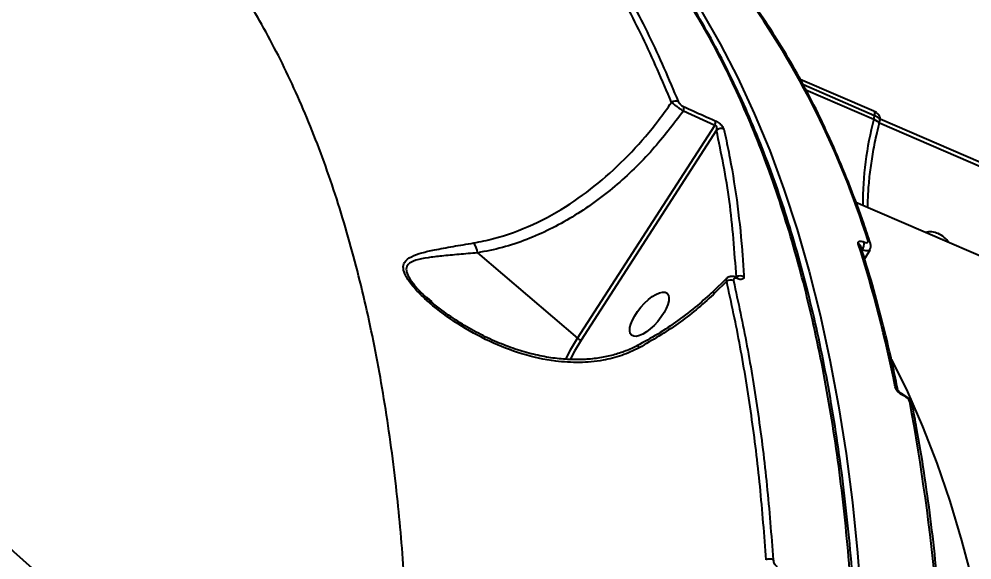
# Model space of a CAD drawing. Header units: millimetres. Extents: x -4153 to 4002, y -5023 to 3197.
# Drawn here: x -670.5 to -508.7, y -1402 to -1310 of the extents above; entities that cross this region are included whole.
import ezdxf

# ---------------------------------------------------------------- set-up
doc = ezdxf.new("R2010")
doc.units = ezdxf.units.MM
for name, color, linetype in [('DIKOM_ОБЪЕКТ', 7, 'Continuous'), ('DIKOM_РАЗМЕР_ЗОНА', 7, 'Continuous'), ('DIKOM_РАЗМЕР_ОБЪЕКТА', 7, 'Continuous')]:
    doc.layers.add(name, color=color, linetype=linetype)
doc.styles.add('style1', font='arialbd.ttf', dxfattribs={"width": 0.8})
doc.dimstyles.new('1-50', dxfattribs={"dimtxt": 300, "dimasz": 200, "dimexe": 100, "dimexo": 0, "dimgap": 100, "dimtad": 1, "dimtxsty": 'style1', "dimcen": 200, "dimclrd": 7, "dimclre": 7, "dimclrt": 7, "dimadec": 1, "dimazin": 2, "dimtfac": 1, "dimtmove": 0, "dimatfit": 2, "dimfxl": 0, "dimlwd": 25, "dimlwe": 18, "dimarcsym": 0})

# ---------------------------------------------------------------- blocks, each defined once
blk = doc.blocks.new('*D9')
at = {"layer": 'Defpoints', "color": 0, "transparency": 16777216}
for p in [(2370.19, 1747.32), (-2106.31, -2974.61), (1195.51, -2974.61)]:
    blk.add_point(p, dxfattribs=at)
at = {"layer": 'DIKOM_РАЗМЕР_ОБЪЕКТА', "color": 7, "lineweight": 18, "transparency": 16777216}
for p, q in [((2370.19, 1747.32), (-2206.31, 1747.32)), ((1195.51, -2974.61), (-2206.31, -2974.61))]:
    blk.add_line(p, q, dxfattribs=at)
at = {"layer": 'DIKOM_РАЗМЕР_ОБЪЕКТА', "color": 7, "lineweight": 25, "transparency": 16777216}
blk.add_line((-2106.31, 1547.32), (-2106.31, -2774.61), dxfattribs=at)
at = {"layer": 'DIKOM_РАЗМЕР_ОБЪЕКТА', "color": 7, "transparency": 16777216}
for points in [[(-2139.64, 1547.32), (-2072.98, 1547.32), (-2106.31, 1747.32)], [(-2139.64, -2774.61), (-2072.98, -2774.61), (-2106.31, -2974.61)]]:
    blk.add_solid(points, dxfattribs=at)
at = {"layer": 'DIKOM_РАЗМЕР_ОБЪЕКТА', "color": 7, "transparency": 16777216, "insert": (-2359.48, -612.26), "char_height": 300, "attachment_point": 5, "rotation": 90, "style": 'style1'}
blk.add_mtext('{\\fArial|b0|i0|c204|p34;4700}', dxfattribs=at)
blk = doc.blocks.new('*D10')
at = {"layer": 'Defpoints', "color": 0, "transparency": 16777216}
for p in [(4001.69, -909.96), (-3216.31, -1859.46), (4001.69, -4923)]:
    blk.add_point(p, dxfattribs=at)
at = {"layer": 'DIKOM_РАЗМЕР_ЗОНА', "color": 7, "lineweight": 18, "transparency": 16777216}
for p, q in [((4001.69, -909.96), (4001.69, -5023)), ((-3216.31, -1859.46), (-3216.31, -5023))]:
    blk.add_line(p, q, dxfattribs=at)
at = {"layer": 'DIKOM_РАЗМЕР_ЗОНА', "color": 7, "lineweight": 25, "transparency": 16777216}
blk.add_line((-3016.31, -4923), (3801.69, -4923), dxfattribs=at)
at = {"layer": 'DIKOM_РАЗМЕР_ЗОНА', "color": 7, "transparency": 16777216}
for points in [[(-3016.31, -4889.67), (-3016.31, -4956.33), (-3216.31, -4923)], [(3801.69, -4889.67), (3801.69, -4956.33), (4001.69, -4923)]]:
    blk.add_solid(points, dxfattribs=at)
at = {"layer": 'DIKOM_РАЗМЕР_ЗОНА', "color": 7, "transparency": 16777216, "insert": (392.69, -4669.83), "char_height": 300, "attachment_point": 5, "style": 'style1'}
blk.add_mtext('{\\fArial|b0|i0|c204|p34;7200}', dxfattribs=at)
blk = doc.blocks.new('*D11')
at = {"layer": 'Defpoints', "color": 0, "transparency": 16777216}
for p in [(2631.36, 3197.31), (-3702.81, -4429.79), (2071.05, -4429.79)]:
    blk.add_point(p, dxfattribs=at)
at = {"layer": 'DIKOM_РАЗМЕР_ЗОНА', "color": 7, "lineweight": 18, "transparency": 16777216}
for p, q in [((2631.36, 3197.31), (-3802.81, 3197.31)), ((2071.05, -4429.79), (-3802.81, -4429.79))]:
    blk.add_line(p, q, dxfattribs=at)
at = {"layer": 'DIKOM_РАЗМЕР_ЗОНА', "color": 7, "lineweight": 25, "transparency": 16777216}
blk.add_line((-3702.81, 2997.31), (-3702.81, -4229.79), dxfattribs=at)
at = {"layer": 'DIKOM_РАЗМЕР_ЗОНА', "color": 7, "transparency": 16777216}
for points in [[(-3736.14, 2997.31), (-3669.48, 2997.31), (-3702.81, 3197.31)], [(-3736.14, -4229.79), (-3669.48, -4229.79), (-3702.81, -4429.79)]]:
    blk.add_solid(points, dxfattribs=at)
at = {"layer": 'DIKOM_РАЗМЕР_ЗОНА', "color": 7, "transparency": 16777216, "insert": (-3955.98, -616.24), "char_height": 300, "attachment_point": 5, "rotation": 90, "style": 'style1'}
blk.add_mtext('{\\fArial|b0|i0|c204|p34;7600}', dxfattribs=at)
blk = doc.blocks.new('*D12')
at = {"layer": 'Defpoints', "color": 0, "transparency": 16777216}
for p in [(-1688.31, 690.56), (2486.69, 690.56), (-1688.31, -3442.2)]:
    blk.add_point(p, dxfattribs=at)
at = {"layer": 'DIKOM_РАЗМЕР_ОБЪЕКТА', "color": 7, "lineweight": 18, "transparency": 16777216}
for p, q in [((-1688.31, 690.56), (-1688.31, -3542.2)), ((2486.69, 690.56), (2486.69, -3542.2))]:
    blk.add_line(p, q, dxfattribs=at)
at = {"layer": 'DIKOM_РАЗМЕР_ОБЪЕКТА', "color": 7, "lineweight": 25, "transparency": 16777216}
blk.add_line((2286.69, -3442.2), (-1488.31, -3442.2), dxfattribs=at)
at = {"layer": 'DIKOM_РАЗМЕР_ОБЪЕКТА', "color": 7, "transparency": 16777216}
for points in [[(-1488.31, -3408.87), (-1488.31, -3475.54), (-1688.31, -3442.2)], [(2286.69, -3408.87), (2286.69, -3475.54), (2486.69, -3442.2)]]:
    blk.add_solid(points, dxfattribs=at)
at = {"layer": 'DIKOM_РАЗМЕР_ОБЪЕКТА', "color": 7, "transparency": 16777216, "insert": (399.19, -3189.03), "char_height": 300, "attachment_point": 5, "style": 'style1'}
blk.add_mtext('{\\fArial|b0|i0|c204|p34;4175}', dxfattribs=at)

msp = doc.modelspace()

# ---------------------------------------------------------------- linework, layer by layer
at = {"layer": 'DIKOM_ОБЪЕКТ', "color": 7, "linetype": 'Continuous'}
for p, q in [((-525.37, -1325.726), (-537.864, -1320.315)), ((-525.249, -1326.474), (-537.344, -1321.236)), ((-536.903, -1322.097), (-525.398, -1327.08)), ((-552.356, -1328.119), (-557.723, -1325.698)), ((-525.398, -1327.08), (-525.249, -1326.474)), ((-524.491, -1327.897), (-524.338, -1327.271)), ((-498.05, -1339.144), (-524.446, -1327.712)), ((-498.17, -1338.397), (-524.329, -1327.068)), ((-575.68, -1364.296), (-552.356, -1328.119)), ((-552.087, -1328.934), (-575.084, -1364.602)), ((-259.532, -1457.644), (-528.424, -1341.192)), ((-527.057, -1347.923), (-527.012, -1347.943)), ((-592.679, -1349.776), (-575.68, -1364.296)), ((-527.379, -1349.273), (-527.424, -1349.254)), ((-526.945, -1350.853), (-525.994, -1349.259)), ((-550.454, -1354.165), (-552.694, -1356.422)), ((-550.365, -1354.608), (-552.42, -1356.655)), ((-601.279, -1357.382), (-600.441, -1358.104)), ((-520.387, -1373.883), (-520.452, -1373.854)), ((-520.234, -1374.118), (-520.3, -1374.089))]:
    msp.add_line(p, q, dxfattribs=at)
at = {"layer": 'DIKOM_ОБЪЕКТ', "color": 7, "linetype": 'Continuous', "flags": 128}
for points in [[(-554.604, -1308.809), (-551.449, -1314.277), (-548.473, -1320.033), (-545.678, -1326.071), (-543.067, -1332.387), (-540.641, -1338.975), (-538.404, -1345.83), (-536.357, -1352.945), (-534.501, -1360.315), (-532.838, -1367.934), (-531.37, -1375.795), (-530.098, -1383.892), (-529.022, -1392.218), (-528.144, -1400.765), (-527.465, -1409.527)], [(-525.249, -1326.474), (-525.216, -1326.302), (-525.203, -1326.143), (-525.21, -1326.002), (-525.238, -1325.885), (-525.284, -1325.795), (-525.349, -1325.737), (-525.37, -1325.726)], [(-525.398, -1327.08), (-525.096, -1327.225), (-524.845, -1327.379), (-524.655, -1327.534), (-524.534, -1327.685), (-524.486, -1327.825), (-524.491, -1327.896)], [(-577.687, -1367.897), (-576.855, -1366.263), (-575.68, -1364.296)], [(-575.084, -1364.602), (-576.223, -1366.51), (-576.938, -1367.9)], [(-565.214, -1365.915), (-565.387, -1365.712), (-565.523, -1365.599), (-565.612, -1365.582), (-565.614, -1365.583)], [(-522.389, -1367.894), (-519.686, -1373.403), (-517.105, -1379.313), (-514.709, -1385.498), (-512.502, -1391.954), (-510.484, -1398.673), (-508.659, -1405.651)]]:
    msp.add_lwpolyline(points, dxfattribs=at)
at = {"layer": 'DIKOM_ОБЪЕКТ', "color": 7, "linetype": 'Continuous'}
for centre, radius, start, end in [((-668.082, -1392.037), 148.478, 17.35902, 35.6442), ((-559.035, -1325.09), 1.125, 66.74499, 127.83099), ((-558.782, -1325.234), 1.156, 336.34176, 15.89647), ((-553.431, -1327.669), 1.166, 337.29051, 16.77418), ((-468.259, -1341.82), 59.01, 165.53429, 179.8764), ((-551.344, -1329.761), 1.112, 63.95229, 131.97867), ((-515.864, -1349.61), 3.402, 65.6914, 103.12897), ((-516.33, -1350.651), 4.542, 35.09334, 65.73563), ((-595.874, -1350.019), 3.205, 4.35871, 36.87456), ((-746.826, -1417.735), 229.577, 11.35077, 17.62135), ((-528.289, -1348.909), 0.724, 18.91947, 68.30329), ((-528.78, -1348.164), 1.739, 321.18633, 7.93711), ((-528.736, -1348.183), 1.741, 321.21658, 7.92594), ((-526.637, -1348.413), 0.728, 19.08617, 68.18179), ((-548.007, -1354.841), 1.154, 61.44723, 127.9168), ((-548.825, -1354.244), 0.336, 12.40553, 64.61059), ((-549.689, -1355.62), 1.217, 66.82533, 123.72571), ((-553.365, -1357.456), 1.238, 40.30487, 58.08216), ((-364.406, -1059.094), 459.181, 221.0724, 238.2067), ((-574.826, -1363.368), 1.261, 227.38893, 258.22337), ((-521.982, -1373.199), 0.692, 12.83338, 69.42101), ((-520.593, -1374.113), 0.294, 4.65356, 61.64708), ((-520.529, -1374.143), 0.297, 4.78857, 60.48645), ((-860.702, -1439.046), 347.34, 359.6769, 10.60482), ((-519.539, -1375.773), 0.694, 13.42252, 69.3915), ((-543.014, -1403.184), 1.37, 66.75611, 117.46108)]:
    msp.add_arc(centre, radius, start, end, dxfattribs=at)
msp.add_ellipse((-563.492, -1360.21), major_axis=(3.012, 3.564), ratio=0.4016192, dxfattribs=at)
for points, knots in [([(-604.592, -1447.799), (-604.449, -1442.603), (-604.163, -1432.21), (-604.419, -1417.163), (-605.183, -1402.555), (-606.551, -1387.97), (-608.58, -1373.558), (-611.33, -1359.45), (-614.761, -1346.035), (-618.888, -1333.394), (-623.713, -1321.599), (-629.071, -1311.026), (-634.909, -1301.664), (-641.151, -1293.437), (-648.007, -1286.216), (-653.538, -1281.261), (-656.959, -1279.069), (-657.71, -1278.589)], [0, 0, 0, 0, 0.0645614, 0.1291231, 0.194327, 0.2595305, 0.3316125, 0.4037493, 0.4758299, 0.5500355, 0.6243025, 0.6985068, 0.7683203, 0.8381868, 0.9079996, 0.9798273, 1, 1, 1, 1]), ([(-559.725, -1324.201), (-561.314, -1320.454), (-564.493, -1312.962), (-570.038, -1302.853), (-576.101, -1293.528), (-580.642, -1288.138), (-582.912, -1285.444)], [0, 0, 0, 0, 0.2486155, 0.4972305, 0.7486151, 1, 1, 1, 1]), ([(-581.819, -1285.252), (-579.569, -1287.919), (-575.07, -1293.253), (-569.009, -1302.539), (-563.423, -1312.68), (-560.201, -1320.264), (-558.59, -1324.056)], [0, 0, 0, 0, 0.2486171, 0.4972332, 0.7486171, 1, 1, 1, 1]), ([(-534.696, -1516.545), (-534.122, -1512.558), (-532.566, -1501.735), (-530.63, -1484.44), (-529.086, -1464.848), (-528.292, -1445.826), (-528.236, -1427.457), (-528.923, -1409.828), (-530.358, -1393.002), (-532.554, -1377.022), (-535.491, -1361.898), (-539.153, -1347.671), (-543.523, -1334.402), (-548.583, -1322.161), (-554.316, -1310.981), (-560.753, -1300.953), (-567.108, -1292.733), (-571.582, -1288.37), (-573.454, -1286.545)], [0, 0, 0, 0, 0.038024, 0.1032148, 0.1686111, 0.2341116, 0.2996123, 0.3650083, 0.4301991, 0.4953896, 0.5607855, 0.6262861, 0.6917869, 0.757183, 0.8223737, 0.8875635, 0.9529588, 1, 1, 1, 1]), ([(-534.275, -1517.033), (-534.061, -1515.626), (-533.329, -1510.826), (-532.264, -1502.74), (-531.077, -1492.797), (-530.079, -1483.011), (-529.26, -1473.393), (-528.622, -1463.945), (-528.163, -1454.663), (-527.884, -1445.543), (-527.784, -1436.582), (-527.863, -1427.777), (-528.12, -1419.126), (-528.557, -1410.627), (-529.175, -1402.278), (-529.971, -1394.085), (-530.945, -1386.075), (-532.093, -1378.281), (-533.413, -1370.726), (-534.904, -1363.413), (-536.565, -1356.338), (-538.397, -1349.499), (-540.399, -1342.893), (-542.573, -1336.518), (-544.919, -1330.372), (-547.439, -1324.456), (-550.132, -1318.765), (-553, -1313.305), (-556.034, -1308.085), (-559.224, -1303.131), (-562.557, -1298.459), (-566.034, -1294.082), (-569.541, -1290.078), (-571.964, -1287.674), (-573.123, -1286.523)], [0, 0, 0, 0, 0.0133418, 0.0455422, 0.077753, 0.1098193, 0.1417378, 0.1735455, 0.2052789, 0.2369732, 0.2686656, 0.3003848, 0.3321624, 0.3640336, 0.3960347, 0.4282023, 0.4604399, 0.4925789, 0.5245589, 0.556416, 0.5881862, 0.6199059, 0.6516098, 0.6833308, 0.7150951, 0.7469371, 0.7788922, 0.8109945, 0.8432161, 0.8753888, 0.9073699, 0.9392018, 0.9709193, 1, 1, 1, 1]), ([(-525.951, -1348.172), (-526.329, -1347.04), (-527.428, -1343.757), (-529.376, -1338.505), (-531.848, -1332.499), (-534.488, -1326.743), (-537.292, -1321.238), (-540.257, -1315.989), (-543.328, -1311.091), (-545.644, -1307.74), (-546.905, -1306.03), (-547.102, -1305.763)], [0, 0, 0, 0, 0.0688349, 0.1996428, 0.3304435, 0.4612279, 0.5919891, 0.7227199, 0.8534122, 0.9771209, 1, 1, 1, 1]), ([(-593.311, -1348.096), (-592.178, -1347.872), (-588.75, -1347.195), (-583.195, -1345.111), (-577.034, -1341.682), (-571.435, -1337.469), (-566.413, -1332.684), (-562.549, -1328.175), (-560.449, -1325.22), (-559.725, -1324.201)], [0, 0, 0, 0, 0.0856262, 0.2590544, 0.4326159, 0.5933, 0.7545407, 0.9153481, 1, 1, 1, 1]), ([(-557.723, -1325.698), (-557.887, -1325.585), (-558.216, -1325.36), (-558.74, -1324.977), (-559.216, -1324.616), (-559.54, -1324.358), (-559.68, -1324.239), (-559.725, -1324.201)], [0, 0, 0, 0, 0.2221535, 0.4443701, 0.6650894, 0.8922177, 1, 1, 1, 1]), ([(-558.59, -1324.056), (-558.586, -1324.065), (-558.558, -1324.132), (-558.482, -1324.264), (-558.322, -1324.454), (-558.126, -1324.635), (-557.898, -1324.801), (-557.746, -1324.879), (-557.671, -1324.917)], [0, 0, 0, 0, 0.0354912, 0.2573928, 0.4482399, 0.6282366, 0.814412, 1, 1, 1, 1]), ([(-557.723, -1325.698), (-559.419, -1327.928), (-562.958, -1332.585), (-568.201, -1337.615), (-572.864, -1341.279), (-576.548, -1343.727), (-580.357, -1345.831), (-584.316, -1347.575), (-588.426, -1348.962), (-591.261, -1349.504), (-592.679, -1349.776)], [0, 0, 0, 0, 0.1847831, 0.385692, 0.4882358, 0.5907676, 0.6915524, 0.7923238, 0.8961736, 1, 1, 1, 1]), ([(-557.671, -1324.917), (-557.137, -1325.163), (-555.358, -1325.984), (-553.569, -1326.777), (-552.315, -1327.333)], [0, 0, 0, 0, 0.29963052, 1, 1, 1, 1]), ([(-524.339, -1327.274), (-524.339, -1327.273), (-524.279, -1327.143), (-524.302, -1326.864), (-524.403, -1326.518), (-524.596, -1326.234), (-524.885, -1325.977), (-525.15, -1325.817), (-525.348, -1325.738), (-525.373, -1325.728)], [0, 0, 0, 0, 0.00160429, 0.20094552, 0.36224091, 0.51898694, 0.69886546, 0.96240606, 1, 1, 1, 1]), ([(-552.315, -1327.333), (-552.2, -1327.389), (-551.97, -1327.501), (-551.623, -1327.745), (-551.319, -1328.015), (-551.071, -1328.304), (-550.916, -1328.56), (-550.873, -1328.703), (-550.856, -1328.762)], [0, 0, 0, 0, 0.1643367, 0.3291675, 0.4897356, 0.6616185, 0.8613599, 1, 1, 1, 1]), ([(-526.397, -1342.07), (-526.398, -1341.981), (-526.407, -1341.007), (-526.312, -1339.031), (-526.039, -1336.093), (-525.584, -1333.016), (-525.054, -1330.268), (-524.644, -1328.542), (-524.491, -1327.897)], [0, 0, 0, 0, 0.0214372, 0.2333905, 0.4458996, 0.6589861, 0.8725595, 1, 1, 1, 1]), ([(-524.357, -1327.265), (-524.347, -1327.251), (-524.295, -1327.177), (-524.421, -1326.988), (-524.724, -1326.725), (-525.074, -1326.558), (-525.249, -1326.474)], [0, 0, 0, 0, 0.0719811, 0.3813647, 0.6907192, 1, 1, 1, 1]), ([(-552.087, -1328.934), (-552.071, -1328.88), (-552.031, -1328.754), (-552.007, -1328.561), (-552.023, -1328.391), (-552.064, -1328.284), (-552.104, -1328.22), (-552.153, -1328.172), (-552.216, -1328.136), (-552.286, -1328.118), (-552.332, -1328.119), (-552.356, -1328.119)], [0, 0, 0, 0, 0.1851849, 0.4304853, 0.610106, 0.693411, 0.7463799, 0.808374, 0.8666934, 0.9297961, 1, 1, 1, 1]), ([(-548.716, -1353.931), (-549.028, -1349.558), (-549.655, -1340.798), (-551.276, -1332.893), (-552.087, -1328.934)], [0, 0, 0, 0, 0.4991759, 1, 1, 1, 1]), ([(-550.856, -1328.762), (-550.782, -1329.084), (-550.413, -1330.695), (-549.537, -1334.96), (-548.46, -1341.765), (-547.765, -1348.571), (-547.523, -1352.669), (-547.455, -1353.828)], [0, 0, 0, 0, 0.0413723, 0.206871, 0.5381508, 0.8694317, 1, 1, 1, 1]), ([(-535.11, -1517.707), (-537.063, -1516.847), (-542.73, -1514.352), (-552.016, -1510.001), (-562.919, -1504.56), (-573.683, -1498.832), (-584.302, -1492.825), (-594.771, -1486.539), (-605.085, -1479.98), (-615.238, -1473.151), (-625.223, -1466.055), (-635.036, -1458.697), (-644.672, -1451.08), (-654.125, -1443.209), (-663.39, -1435.087), (-672.461, -1426.72), (-681.335, -1418.111), (-690.006, -1409.266), (-698.469, -1400.189), (-706.72, -1390.885), (-714.755, -1381.36), (-722.568, -1371.618), (-730.157, -1361.665), (-737.513, -1351.504), (-743.494, -1342.826), (-746.989, -1337.511), (-748.177, -1335.704)], [0, 0, 0, 0, 0.0228174, 0.0662202, 0.1096236, 0.1530271, 0.1964308, 0.2398337, 0.2832367, 0.3266401, 0.3700427, 0.4134453, 0.4568475, 0.5002494, 0.5436513, 0.5870527, 0.6304542, 0.6738553, 0.7172557, 0.7606562, 0.8040563, 0.8474558, 0.890855, 0.9342543, 0.9776531, 1, 1, 1, 1]), ([(-565.214, -1365.915), (-566.19, -1366.376), (-568.144, -1367.298), (-571.587, -1368.153), (-575.369, -1368.502), (-580.037, -1368.219), (-585.203, -1367.061), (-590.764, -1364.879), (-596.054, -1361.962), (-599.888, -1359.129), (-602.37, -1356.856), (-603.803, -1355.308), (-604.895, -1353.762), (-605.367, -1352.37), (-605.094, -1351.202), (-603.948, -1350.367), (-602.15, -1349.741), (-599.764, -1349.215), (-596.856, -1348.683), (-594.493, -1348.292), (-593.311, -1348.096)], [0, 0, 0, 0, 0.0478405, 0.0957342, 0.1551288, 0.214622, 0.3020675, 0.3896668, 0.4817502, 0.5736913, 0.6070737, 0.6403865, 0.6772307, 0.7075571, 0.7379245, 0.7828328, 0.8291231, 0.87554, 0.9377634, 1, 1, 1, 1]), ([(-528.021, -1348.236), (-528.038, -1348.146), (-528.072, -1347.967), (-527.94, -1347.805), (-527.689, -1347.749), (-527.373, -1347.799), (-527.147, -1347.888), (-527.057, -1347.923)], [0, 0, 0, 0, 0.2150692, 0.4299751, 0.6446688, 0.8591918, 1, 1, 1, 1]), ([(-521.309, -1373.037), (-521.575, -1371.757), (-522.346, -1368.045), (-523.758, -1362.071), (-525.578, -1355.21), (-526.932, -1350.841), (-527.603, -1348.674)], [0, 0, 0, 0, 0.1498862, 0.4347971, 0.7197181, 1, 1, 1, 1]), ([(-527.012, -1347.943), (-526.951, -1347.967), (-526.799, -1348.027), (-526.587, -1348.06), (-526.419, -1348.022), (-526.332, -1347.915), (-526.355, -1347.796), (-526.367, -1347.737)], [0, 0, 0, 0, 0.14226806, 0.35711079, 0.57156953, 0.78574409, 1, 1, 1, 1]), ([(-526.072, -1349.236), (-526.062, -1349.225), (-525.952, -1349.104), (-525.884, -1348.798), (-525.869, -1348.443), (-525.936, -1348.252), (-525.962, -1348.178)], [0, 0, 0, 0, 0.0397059, 0.4369178, 0.7821404, 1, 1, 1, 1]), ([(-592.679, -1349.776), (-593.732, -1349.869), (-595.849, -1350.056), (-598.647, -1350.3), (-601.126, -1350.577), (-603.136, -1350.954), (-604.436, -1351.557), (-604.852, -1352.48), (-604.567, -1353.64), (-603.476, -1355.225), (-602.28, -1356.532), (-601.419, -1357.263), (-601.279, -1357.382)], [0, 0, 0, 0, 0.14223103, 0.28579751, 0.41019594, 0.53647043, 0.64898527, 0.71503375, 0.78091206, 0.86543641, 0.97805599, 1, 1, 1, 1]), ([(-526.076, -1349.208), (-526.107, -1349.263), (-526.184, -1349.403), (-526.515, -1349.471), (-526.943, -1349.427), (-527.255, -1349.317), (-527.379, -1349.273)], [0, 0, 0, 0, 0.1971139, 0.4982624, 0.8000465, 1, 1, 1, 1]), ([(-548.685, -1353.951), (-548.889, -1353.878), (-549.272, -1353.741), (-549.826, -1353.794), (-550.236, -1353.956), (-550.385, -1354.139), (-550.426, -1354.19)], [0, 0, 0, 0, 0.3351108, 0.6326756, 0.897447, 1, 1, 1, 1]), ([(-548.525, -1353.988), (-548.526, -1353.988), (-548.531, -1353.988), (-548.606, -1353.975), (-548.674, -1353.942), (-548.686, -1353.936)], [0, 0, 0, 0, 0.3924288, 0.892091, 1, 1, 1, 1]), ([(-547.455, -1353.828), (-547.466, -1353.931), (-547.488, -1354.136), (-547.728, -1354.293), (-548.072, -1354.318), (-548.364, -1354.218), (-548.497, -1354.172)], [0, 0, 0, 0, 0.259181, 0.5177489, 0.7812249, 1, 1, 1, 1]), ([(-550.365, -1354.608), (-550.419, -1354.495), (-550.515, -1354.296), (-550.455, -1354.222), (-550.429, -1354.19)], [0, 0, 0, 0, 0.5696497, 1, 1, 1, 1]), ([(-543.645, -1401.969), (-543.969, -1397.771), (-544.618, -1389.374), (-546.12, -1377.326), (-547.978, -1365.658), (-549.569, -1358.292), (-550.365, -1354.608)], [0, 0, 0, 0, 0.2491229, 0.4982434, 0.7491201, 1, 1, 1, 1]), ([(-548.497, -1354.172), (-548.534, -1354.158), (-548.682, -1354.101), (-548.914, -1354.067), (-549.119, -1354.128), (-549.234, -1354.272), (-549.218, -1354.425), (-549.21, -1354.502)], [0, 0, 0, 0, 0.07980811, 0.31810904, 0.55556321, 0.77737749, 1, 1, 1, 1]), ([(-549.21, -1354.502), (-548.418, -1358.164), (-546.834, -1365.487), (-544.971, -1377.138), (-543.457, -1389.226), (-542.801, -1397.692), (-542.473, -1401.926)], [0, 0, 0, 0, 0.2491202, 0.4982417, 0.7491201, 1, 1, 1, 1]), ([(-552.723, -1356.389), (-553.578, -1357.17), (-555.467, -1358.898), (-558.598, -1361.291), (-562.029, -1363.616), (-564.422, -1364.934), (-565.611, -1365.589)], [0, 0, 0, 0, 0.2176679, 0.4811375, 0.7421607, 1, 1, 1, 1]), ([(-552.42, -1356.655), (-552.502, -1356.732), (-554.454, -1358.569), (-558.532, -1361.993), (-562.972, -1364.599), (-565.214, -1365.915)], [0, 0, 0, 0, 0.0210829, 0.5057156, 1, 1, 1, 1]), ([(-565.62, -1365.575), (-565.672, -1365.606), (-566.335, -1366.001), (-567.771, -1366.571), (-569.925, -1367.264), (-572.268, -1367.72), (-574.776, -1367.952), (-577.443, -1367.924), (-580.278, -1367.635), (-583.25, -1367.052), (-586.319, -1366.161), (-589.432, -1364.965), (-592.566, -1363.462), (-595.696, -1361.653), (-598.343, -1359.846), (-600.236, -1358.396), (-601.033, -1357.66), (-601.302, -1357.412)], [0, 0, 0, 0, 0.0046975, 0.0601062, 0.1171722, 0.1774896, 0.2413294, 0.3089487, 0.3811124, 0.4594759, 0.5414417, 0.6274578, 0.7176316, 0.8116969, 0.9102627, 0.969725, 1, 1, 1, 1]), ([(-520.3, -1374.089), (-520.372, -1374.055), (-520.586, -1373.954), (-520.951, -1373.701), (-521.332, -1373.33), (-521.624, -1372.92), (-521.701, -1372.674), (-521.739, -1372.551)], [0, 0, 0, 0, 0.1082157, 0.320459, 0.5430445, 0.771557, 1, 1, 1, 1]), ([(-520.454, -1373.853), (-520.458, -1373.852), (-520.505, -1373.833), (-520.634, -1373.764), (-520.824, -1373.633), (-521.021, -1373.459), (-521.177, -1373.277), (-521.276, -1373.126), (-521.309, -1373.037), (-521.307, -1373.044), (-521.307, -1373.046)], [0, 0, 0, 0, 0.0126165, 0.1438772, 0.288199, 0.450871, 0.6244716, 0.7755553, 0.9349084, 1, 1, 1, 1]), ([(-518.884, -1375.616), (-518.89, -1375.556), (-518.916, -1375.313), (-519.159, -1374.877), (-519.617, -1374.35), (-520.083, -1373.992), (-520.351, -1373.908), (-520.388, -1373.897)], [0, 0, 0, 0, 0.0798805, 0.3253637, 0.6373099, 0.9495543, 1, 1, 1, 1]), ([(-519.295, -1375.124), (-519.32, -1375.043), (-519.369, -1374.88), (-519.559, -1374.613), (-519.807, -1374.372), (-520.045, -1374.207), (-520.185, -1374.141), (-520.234, -1374.118)], [0, 0, 0, 0, 0.22887331, 0.45777417, 0.67848789, 0.88826292, 1, 1, 1, 1]), ([(-512.933, -1441.527), (-512.941, -1439.969), (-512.964, -1435.448), (-513.139, -1428.093), (-513.518, -1419.525), (-514.077, -1411.141), (-514.814, -1402.944), (-515.727, -1394.94), (-516.821, -1387.139), (-517.886, -1380.716), (-518.612, -1376.929), (-518.865, -1375.612)], [0, 0, 0, 0, 0.0652749, 0.1893426, 0.3134172, 0.4374964, 0.5615844, 0.685678, 0.8097761, 0.933881, 1, 1, 1, 1]), ([(-542.473, -1401.926), (-542.456, -1402.056), (-542.425, -1402.284), (-542.281, -1402.612), (-542.111, -1402.848), (-541.933, -1403.015), (-541.813, -1403.077), (-541.752, -1403.108)], [0, 0, 0, 0, 0.31956234, 0.56183072, 0.72792442, 0.86394119, 1, 1, 1, 1])]:
    msp.add_open_spline(points, degree=3, knots=knots, dxfattribs=at)

# ---------------------------------------------------------------- dimensions: what is measured, and where the dimension line sits
at = {"layer": 'DIKOM_РАЗМЕР_ЗОНА'}
dim = msp.add_linear_dim(base=(-3702.81, -4429.789), p1=(2631.356, 3197.305), p2=(2071.052, -4429.789), angle=90, text='{\\fArial|b0|i0|c204|p34;7600}', dimstyle='1-50', dxfattribs=at)
dim.commit()
dim.dimension.update_dxf_attribs({"geometry": '*D11', "text_midpoint": (-3702.81, -616.242), "dimtype": 160})
dim = msp.add_linear_dim(base=(4001.69, -4923), p1=(-3216.31, -1859.463), p2=(4001.69, -909.963), text='{\\fArial|b0|i0|c204|p34;7200}', dimstyle='1-50', dxfattribs=at)
dim.commit()
dim.dimension.update_dxf_attribs({"geometry": '*D10', "text_midpoint": (392.69, -4923), "dimtype": 160})
at = {"layer": 'DIKOM_РАЗМЕР_ОБЪЕКТА'}
dim = msp.add_linear_dim(base=(-2106.31, -2974.611), p1=(2370.191, 1747.316), p2=(1195.51, -2974.611), angle=90, text='{\\fArial|b0|i0|c204|p34;4700}', dimstyle='1-50', dxfattribs=at)
dim.commit()
dim.dimension.update_dxf_attribs({"geometry": '*D9', "text_midpoint": (-2106.31, -612.262), "dimtype": 160})
dim = msp.add_linear_dim(base=(-1688.31, -3442.202), p1=(2486.69, 690.555), p2=(-1688.31, 690.555), text='{\\fArial|b0|i0|c204|p34;<>}', dimstyle='1-50', dxfattribs=at)
dim.commit()
dim.dimension.update_dxf_attribs({"geometry": '*D12', "text_midpoint": (399.19, -3442.202), "dimtype": 160})

doc.saveas('drawing.dxf')
